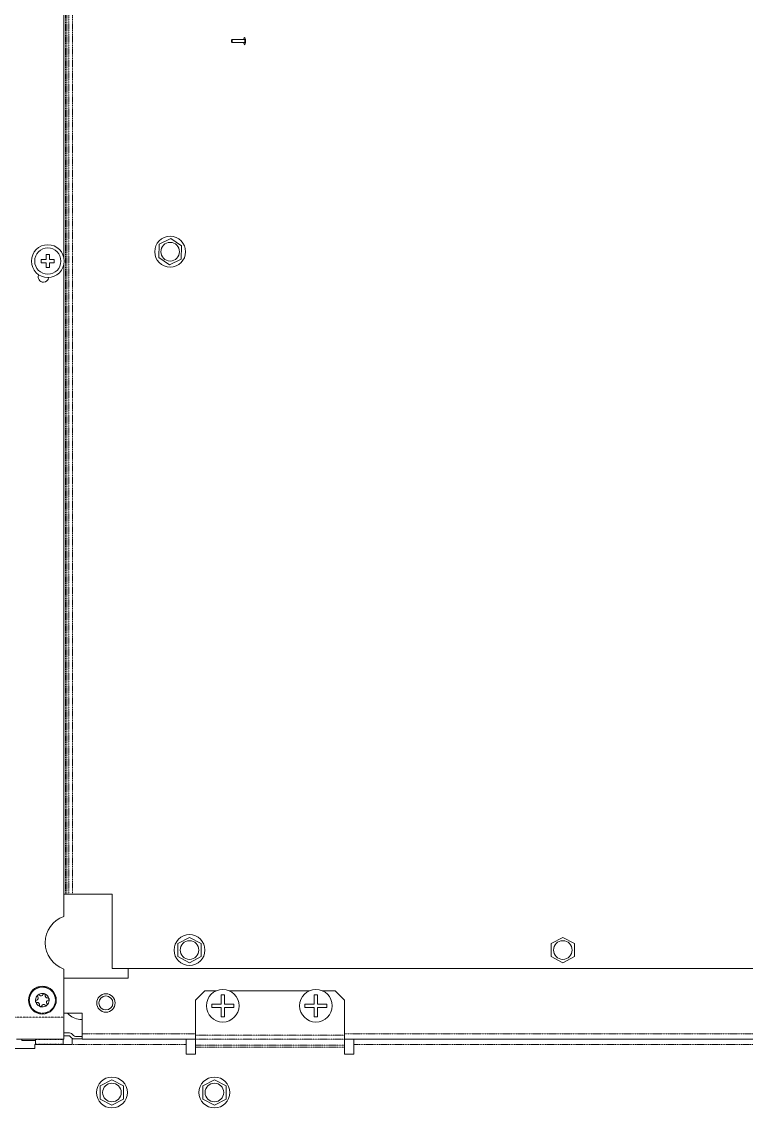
# Model space of a CAD drawing. Header units: millimetres. Extents: x 60499 to 556746, y 248297 to 497145.
# Drawn here: x 362928 to 371096, y 441525 to 453754 of the extents above; entities that cross this region are included whole.
import ezdxf

# ---------------------------------------------------------------- set-up
doc = ezdxf.new("R2010")
doc.units = ezdxf.units.MM
doc.linetypes.add('PHANTOM', pattern=[20, 10, -2, 2, -2, 2, -2])

msp = doc.modelspace()

# ---------------------------------------------------------------- linework, layer by layer
at = {"color": 7, "lineweight": 13, "ltscale": 0.03937}
for p, q in [((363404, 459373), (363404, 451088)), ((363404, 451022), (363404, 443667)), ((363948, 443917), (363948, 443077)), ((363948, 443077), (379366, 443077)), ((364127, 442970), (363404, 442970)), ((365267, 442827), (366171, 442827)), ((363609, 442281), (364886, 442281)), ((366565, 442281), (377450, 442281))]:
    msp.add_line(p, q, dxfattribs=at)
at = {"color": 7, "linetype": 'PHANTOM', "lineweight": 13, "ltscale": 0.03937}
for p, q in [((363420, 443917), (363420, 458405)), ((363438, 443917), (363438, 458405)), ((363458, 458405), (363458, 443917)), ((363500, 458405), (363500, 443917)), ((363609, 442343), (364886, 442343)), ((366565, 442343), (377450, 442343)), ((364781, 442222), (363495, 442222)), ((366565, 442327), (364886, 442327)), ((366565, 442283), (364886, 442283)), ((364886, 442213), (366565, 442213)), ((377345, 442222), (366670, 442222)), ((364886, 442193), (366565, 442193))]:
    msp.add_line(p, q, dxfattribs=at)
at = {"color": 7, "lineweight": 13, "ltscale": 0.004258}
for p, q in [((365297, 453553), (365440, 453553)), ((365297, 453520), (365440, 453520))]:
    msp.add_line(p, q, dxfattribs=at)
at = {"color": 7, "lineweight": 13, "ltscale": 0.004405}
for p, q in [((364608, 451311), (364476, 451244)), ((364728, 451226), (364608, 451311)), ((364476, 451244), (364474, 451096)), ((364726, 451078), (364728, 451226)), ((364474, 451096), (364594, 451011)), ((364594, 451011), (364726, 451078)), ((364819, 443430), (364688, 443361)), ((364688, 443361), (364688, 443213)), ((364950, 443361), (364819, 443430)), ((364950, 443213), (364950, 443361)), ((369028, 443430), (368897, 443361)), ((368897, 443361), (368897, 443213)), ((369159, 443361), (369028, 443430)), ((369159, 443213), (369159, 443361)), ((364688, 443213), (364819, 443144)), ((364819, 443144), (364950, 443213)), ((368897, 443213), (369028, 443144)), ((369028, 443144), (369159, 443213)), ((363945, 441824), (363814, 441755)), ((363814, 441755), (363814, 441607)), ((364076, 441755), (363945, 441824)), ((364076, 441607), (364076, 441755)), ((365100, 441824), (364969, 441755)), ((364969, 441755), (364969, 441607)), ((365231, 441755), (365100, 441824)), ((365231, 441607), (365231, 441755)), ((363814, 441607), (363945, 441538)), ((363945, 441538), (364076, 441607)), ((364969, 441607), (365100, 441538)), ((365100, 441538), (365231, 441607))]:
    msp.add_line(p, q, dxfattribs=at)
at = {"color": 7, "lineweight": 13, "ltscale": 0.000562533}
for p, q in [((363149, 451074), (363149, 451055)), ((363222, 451128), (363204, 451128)), ((363295, 451055), (363295, 451074)), ((363204, 450982), (363222, 450982))]:
    msp.add_line(p, q, dxfattribs=at)
at = {"color": 7, "lineweight": 13, "ltscale": 0.001625}
for p, q in [((363204, 451074), (363149, 451074)), ((363149, 451036), (363204, 451036)), ((363204, 451128), (363204, 451074)), ((363241, 451074), (363241, 451128))]:
    msp.add_line(p, q, dxfattribs=at)
at = {"color": 7, "lineweight": 13, "ltscale": 0.000562473}
for p, q in [((363149, 451055), (363149, 451036)), ((363295, 451036), (363295, 451055))]:
    msp.add_line(p, q, dxfattribs=at)
at = {"color": 7, "lineweight": 13, "ltscale": 0.001613}
for p, q in [((363204, 451036), (363204, 450982)), ((363295, 451074), (363241, 451074)), ((363241, 451036), (363295, 451036)), ((363241, 450982), (363241, 451036))]:
    msp.add_line(p, q, dxfattribs=at)
at = {"color": 7, "lineweight": 13, "ltscale": 0.000562413}
for p, q in [((363241, 451128), (363222, 451128)), ((363222, 450982), (363241, 450982))]:
    msp.add_line(p, q, dxfattribs=at)
at = {"color": 7, "lineweight": 13, "ltscale": 0.000469058}
msp.add_line((363404, 443917), (363420, 443917), dxfattribs=at)
at = {"color": 7, "lineweight": 13, "ltscale": 0.000547995}
msp.add_line((363420, 443917), (363438, 443917), dxfattribs=at)
at = {"color": 7, "lineweight": 13, "ltscale": 0.000591008}
msp.add_line((363458, 443917), (363438, 443917), dxfattribs=at)
at = {"color": 7, "lineweight": 13, "ltscale": 0.001248}
msp.add_line((363500, 443917), (363458, 443917), dxfattribs=at)
at = {"color": 7, "lineweight": 13, "ltscale": 0.013344}
msp.add_line((363500, 443917), (363948, 443917), dxfattribs=at)
at = {"color": 7, "lineweight": 13, "ltscale": 0.016141}
msp.add_line((363404, 443073), (363404, 442531), dxfattribs=at)
at = {"color": 7, "lineweight": 13, "ltscale": 0.003175}
msp.add_line((364127, 443077), (364127, 442970), dxfattribs=at)
at = {"color": 7, "lineweight": 13, "ltscale": 0.004419}
for p, q in [((364886, 442722), (364991, 442827)), ((366460, 442827), (366565, 442722))]:
    msp.add_line(p, q, dxfattribs=at)
at = {"color": 7, "lineweight": 13, "ltscale": 0.003885}
msp.add_line((364991, 442827), (365121, 442827), dxfattribs=at)
at = {"color": 7, "lineweight": 13, "ltscale": 0.004284}
msp.add_line((366316, 442827), (366460, 442827), dxfattribs=at)
at = {"color": 7, "lineweight": 13, "ltscale": 0.011765}
for p, q in [((364886, 442327), (364886, 442722)), ((366565, 442327), (366565, 442722))]:
    msp.add_line(p, q, dxfattribs=at)
at = {"color": 7, "lineweight": 13, "ltscale": 0.003125}
for p, q in [((365175, 442678), (365175, 442783)), ((365213, 442783), (365213, 442678)), ((366225, 442678), (366225, 442783)), ((366263, 442783), (366263, 442678)), ((365070, 442678), (365175, 442678)), ((365175, 442640), (365070, 442640)), ((365175, 442535), (365175, 442640)), ((365213, 442678), (365318, 442678)), ((365318, 442640), (365213, 442640)), ((365213, 442640), (365213, 442535)), ((366120, 442678), (366225, 442678)), ((366225, 442640), (366120, 442640)), ((366225, 442535), (366225, 442640)), ((366263, 442678), (366368, 442678)), ((366368, 442640), (366263, 442640)), ((366263, 442640), (366263, 442535)), ((364886, 442114), (364781, 442114)), ((366670, 442114), (366565, 442114))]:
    msp.add_line(p, q, dxfattribs=at)
at = {"color": 7, "lineweight": 13, "ltscale": 0.001125}
for p, q in [((365175, 442783), (365213, 442783)), ((366225, 442783), (366263, 442783)), ((365213, 442535), (365175, 442535)), ((366263, 442535), (366225, 442535))]:
    msp.add_line(p, q, dxfattribs=at)
at = {"color": 7, "lineweight": 13, "ltscale": 0.000562503}
for p, q in [((365070, 442659), (365070, 442678)), ((365070, 442640), (365070, 442659)), ((365318, 442678), (365318, 442659)), ((365318, 442659), (365318, 442640)), ((366120, 442659), (366120, 442678)), ((366120, 442640), (366120, 442659)), ((366368, 442678), (366368, 442659)), ((366368, 442659), (366368, 442640))]:
    msp.add_line(p, q, dxfattribs=at)
at = {"color": 7, "linetype": 'PHANTOM', "lineweight": 13, "ltscale": 0.016725}
msp.add_line((362842, 442531), (363404, 442531), dxfattribs=at)
at = {"color": 7, "lineweight": 13, "ltscale": 0.006096}
msp.add_line((363609, 442575), (363404, 442575), dxfattribs=at)
at = {"color": 7, "lineweight": 13, "ltscale": 0.007445}
msp.add_line((363404, 442531), (363404, 442281), dxfattribs=at)
at = {"color": 7, "lineweight": 13, "ltscale": 0.000250148}
msp.add_line((363609, 442504), (363601, 442504), dxfattribs=at)
at = {"color": 7, "lineweight": 13, "ltscale": 0.000237172}
msp.add_line((363609, 442504), (363601, 442504), dxfattribs=at)
at = {"color": 7, "lineweight": 13, "ltscale": 0.006887}
msp.add_line((363609, 442575), (363609, 442343), dxfattribs=at)
at = {"color": 7, "lineweight": 13, "ltscale": 0.001513}
for p, q in [((363455, 442354), (363404, 442354)), ((363455, 442321), (363404, 442321))]:
    msp.add_line(p, q, dxfattribs=at)
at = {"color": 7, "lineweight": 13, "ltscale": 0.0005621}
msp.add_line((363513, 442323), (363499, 442336), dxfattribs=at)
at = {"color": 7, "lineweight": 13, "ltscale": 0.001865}
for p, q in [((363609, 442281), (363609, 442343)), ((363495, 442285), (363495, 442222))]:
    msp.add_line(p, q, dxfattribs=at)
at = {"color": 7, "lineweight": 13, "ltscale": 0.015899}
msp.add_line((362870, 442281), (363404, 442281), dxfattribs=at)
at = {"color": 7, "lineweight": 13, "ltscale": 0.000369605}
msp.add_line((362928, 442281), (362928, 442268), dxfattribs=at)
at = {"color": 7, "lineweight": 13, "ltscale": 0.00465}
msp.add_line((362928, 442268), (363084, 442268), dxfattribs=at)
at = {"color": 7, "lineweight": 13, "ltscale": 0.001352}
msp.add_line((363075, 442222), (363075, 442177), dxfattribs=at)
at = {"color": 7, "lineweight": 13, "ltscale": 0.0125}
msp.add_line((363495, 442222), (363075, 442222), dxfattribs=at)
at = {"color": 7, "linetype": 'PHANTOM', "lineweight": 13, "ltscale": 0.009289}
for p, q in [((363396, 442277), (363084, 442277)), ((363396, 442225), (363084, 442225))]:
    msp.add_line(p, q, dxfattribs=at)
at = {"color": 7, "lineweight": 13, "ltscale": 0.001538}
for p, q in [((363084, 442225), (363084, 442277)), ((363397, 442225), (363397, 442277)), ((363397, 442225), (363397, 442277))]:
    msp.add_line(p, q, dxfattribs=at)
at = {"color": 7, "lineweight": 13, "ltscale": 8.64218e-05}
for p, q in [((363084, 442222), (363084, 442225)), ((363397, 442222), (363397, 442225))]:
    msp.add_line(p, q, dxfattribs=at)
at = {"color": 7, "linetype": 'PHANTOM', "lineweight": 13, "ltscale": 3.56839e-05}
for p, q in [((363397, 442277), (363396, 442277)), ((363397, 442225), (363396, 442225))]:
    msp.add_line(p, q, dxfattribs=at)
at = {"color": 7, "lineweight": 13, "ltscale": 8.68721e-05}
msp.add_line((363397, 442222), (363397, 442225), dxfattribs=at)
at = {"color": 7, "lineweight": 13, "ltscale": 0.000562078}
msp.add_line((363489, 442299), (363476, 442312), dxfattribs=at)
at = {"color": 7, "lineweight": 13, "ltscale": 0.003396}
msp.add_line((363609, 442285), (363495, 442285), dxfattribs=at)
at = {"color": 7, "lineweight": 13, "ltscale": 0.002249}
msp.add_line((363533, 442314), (363609, 442314), dxfattribs=at)
at = {"color": 7, "lineweight": 13, "ltscale": 0.001749}
for p, q in [((364781, 442281), (364781, 442222)), ((366670, 442281), (366670, 442222))]:
    msp.add_line(p, q, dxfattribs=at)
at = {"color": 7, "lineweight": 13, "ltscale": 0.003227}
for p, q in [((364781, 442222), (364781, 442114)), ((366670, 442222), (366670, 442114))]:
    msp.add_line(p, q, dxfattribs=at)
at = {"color": 7, "lineweight": 13, "ltscale": 0.001319}
for p, q in [((364886, 442327), (364886, 442283)), ((366565, 442327), (366565, 442283))]:
    msp.add_line(p, q, dxfattribs=at)
at = {"color": 7, "lineweight": 13, "ltscale": 0.002059}
for p, q in [((364886, 442283), (364886, 442213)), ((366565, 442283), (366565, 442213))]:
    msp.add_line(p, q, dxfattribs=at)
at = {"color": 7, "lineweight": 13, "ltscale": 0.000618732}
for p, q in [((364886, 442193), (364886, 442213)), ((366565, 442193), (366565, 442213))]:
    msp.add_line(p, q, dxfattribs=at)
at = {"color": 7, "lineweight": 13, "ltscale": 0.0067}
msp.add_line((363075, 442177), (362850, 442177), dxfattribs=at)
at = {"color": 7, "lineweight": 13, "ltscale": 0.002354}
for p, q in [((364886, 442193), (364886, 442114)), ((366565, 442114), (366565, 442193))]:
    msp.add_line(p, q, dxfattribs=at)
at = {"color": 7, "lineweight": 13, "ltscale": 0.03937}
for centre, radius in [((364601, 451161), 174), ((364601, 451161), 105), ((363222, 451055), 185), ((363222, 451055), 148), ((364819, 443287), 174), ((364819, 443287), 105), ((369028, 443287), 105), ((363161, 442722), 157), ((363877, 442690), 104), ((363877, 442690), 78.9), ((363945, 441681), 174), ((365100, 441681), 174), ((363945, 441681), 105), ((365100, 441681), 105)]:
    msp.add_circle(centre, radius, dxfattribs=at)
at = {"color": 7, "linetype": 'PHANTOM', "lineweight": 13, "ltscale": 0.03937}
msp.add_circle((363161, 442722), 147, dxfattribs=at)
at = {"color": 7, "lineweight": 13, "ltscale": 0.03937}
for centre, radius, start, end in [((363173, 450875), 58.8, 154.3323, 270), ((363173, 450875), 58.8, 270, 355.1621), ((363509, 443370), 315, 109.4712, 250.5288), ((365194, 442659), 184, 0, 180), ((366244, 442659), 184, 0, 180), ((363161, 442722), 76.5, 131.2867, 311.2867), ((363099, 442709), 14.1, 102.3449, 280.2285), ((363092, 442745), 22.4, 282.3449, 40.2285), ((363119, 442769), 14.1, 42.3449, 220.2285), ((363161, 442722), 76.5, 311.2867, 131.2867), ((363146, 442793), 22.4, 222.3449, 340.2285), ((363181, 442781), 14.1, 342.3449, 160.2285), ((363215, 442770), 22.4, 162.3449, 280.2285), ((363230, 442698), 22.4, 102.3449, 220.2285), ((363222, 442734), 14.1, 282.3449, 100.2285), ((363106, 442674), 22.4, 342.3449, 100.2285), ((363141, 442663), 14.1, 162.3449, 340.2285), ((363175, 442650), 22.4, 42.3449, 160.2285), ((363202, 442675), 14.1, 222.3449, 40.2285), ((365194, 442659), 184, 180, 0), ((366244, 442659), 184, 180, 0), ((363323, 442399), 210, 48.5904, 56.6476), ((363323, 442399), 210, 48.5904, 57.0158), ((363601, 442714), 210, 228.5904, 270), ((363601, 442714), 210, 228.5904, 270), ((363455, 442292), 62.7, 45, 90), ((363088, 442277), 4.2, 90, 180), ((363393, 442277), 4.2, 360, 90), ((363393, 442277), 4.2, 360, 90), ((363455, 442292), 29.4, 45, 90), ((363533, 442343), 62.7, 225, 249.6731), ((363533, 442343), 29.4, 225, 270)]:
    msp.add_arc(centre, radius, start, end, dxfattribs=at)
for centre, major_axis, start_param, end_param in [((365297, 453536), (0, 16.5), 6.283185, 9.424778), ((365297, 453536), (0, 16.5), 3.141593, 6.283185), ((365440, 453536), (0, 41.3), 6.283185, 7.4417), ((365440, 453536), (0, 41.3), 1.98308, 3.141593), ((365440, 453536), (0, 41.3), 3.141593, 6.283185), ((365440, 453536), (0, -16.5), 6.283185, 9.424778)]:
    msp.add_ellipse(centre, major_axis=major_axis, ratio=0.275637, start_param=start_param, end_param=end_param, dxfattribs=at)

doc.saveas('drawing.dxf')
